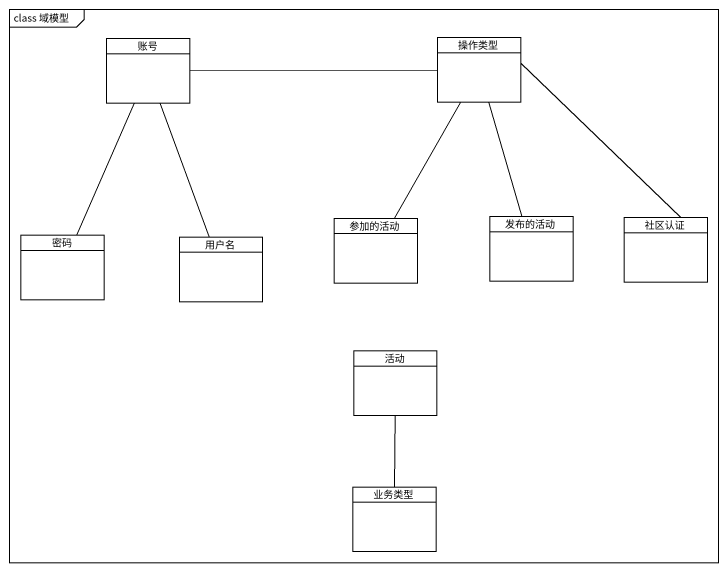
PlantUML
@startuml
mainframe class 域模型
hide circle
hide empty members
class 账号
class 操作类型
class 参加的活动
class 发布的活动
class 社区认证
class 密码
class 用户名
class 活动
class 业务类型
账号 -right- 操作类型
账号 -- 密码
账号 -- 用户名
操作类型 -- 参加的活动
操作类型 -- 发布的活动
操作类型 -- 社区认证
活动 -- 业务类型
@enduml
